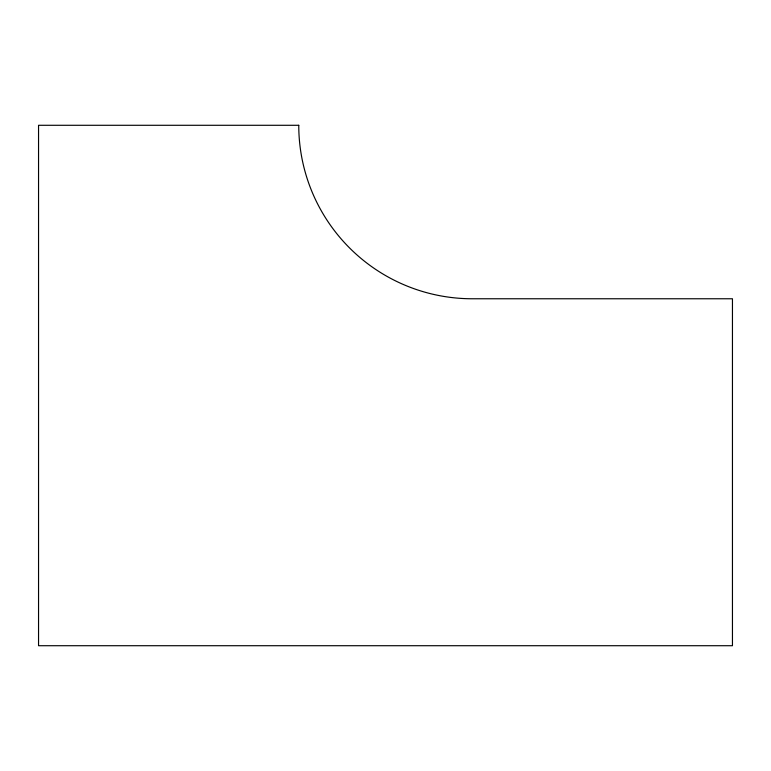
<?xml version="1.0" encoding="UTF-8"?>
<svg xmlns="http://www.w3.org/2000/svg" width="771" height="771" viewBox="0 0 771 771"><rect width="100%" height="100%" fill="white"/><g stroke="black" fill="none" stroke-linecap="round" stroke-linejoin="round"><path stroke-width="1.16" d="M298.762 125.287L38.55 125.287L38.55 645.712L732.45 645.712L732.45 298.762L472.238 298.762A173.475 173.475 0 0 1 298.762 125.287"/></g></svg>
